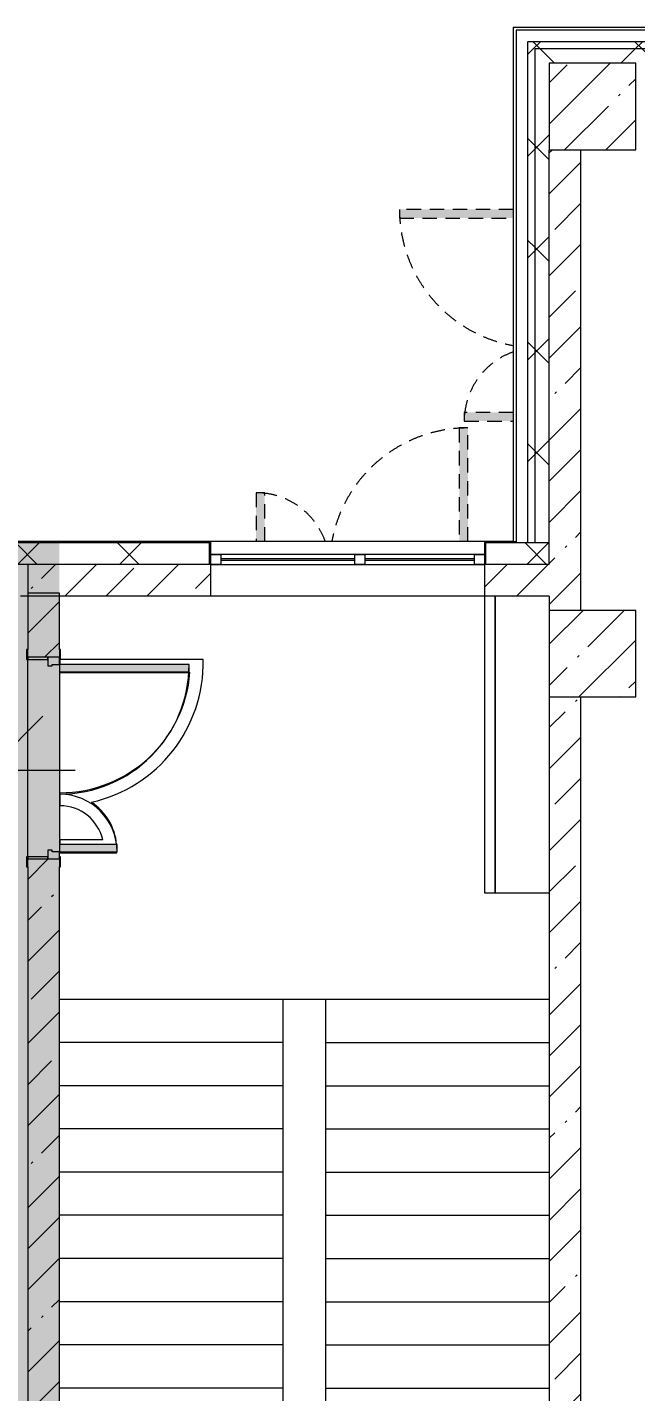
# Model space of a CAD drawing. Header units: millimetres. Extents: x -3238 to 193830, y -8553 to 29000.
# Drawn here: x 97494 to 101717, y 17875 to 27350 of the extents above; entities that cross this region are included whole.
import ezdxf

# ---------------------------------------------------------------- set-up
doc = ezdxf.new("R2010")
doc.units = ezdxf.units.MM
doc.linetypes.add('200_ШТРИХ__ш1_п0_6_', pattern=[160, 100, -60])
for name, color, linetype, lineweight in [('A-ANNO-DIMS', 7, 'Continuous', 9), ('A-ANNO-DIMS-500', 7, 'Continuous', 9), ('A-DETL-MBND-1', 7, '200_ШТРИХ__ш1_п0_6_', 9), ('A-GLAZ-2', 7, 'Continuous', 5), ('A-WALL', 7, 'Continuous', 9), ('A-WALL-3', 7, 'Continuous', 5), ('I-WALL-6', 7, 'Continuous', 5), ('S-COLS-3', 7, 'Continuous', 5), ('S-STRS-2', 7, 'Continuous', 5)]:
    doc.layers.add(name, color=color, linetype=linetype, lineweight=lineweight)
doc.layers.add('A-DETL-GENF-5', color=7, linetype='Continuous', lineweight=9, true_color=0xc0c0c0, transparency=0.4)
for name, color, linetype, lineweight, true_color in [('A-DOOR-2', 7, 'Continuous', 5, 0xaaaaaa), ('A-DOOR-3', 7, 'Continuous', 5, 0xe2e2e2), ('A-DOOR-4', 7, 'Continuous', 5, 0xb7b7b7), ('A-DOOR-FRAM-2', 7, 'Continuous', 5, 0xe2e2e2), ('A-DOOR-FRAM-3', 7, 'Continuous', 5, 0xaaaaaa), ('A-DOOR-FRAM-4', 7, 'Continuous', 5, 0xb7b7b7), ('A-FLOR-2', 7, 'Continuous', 5, 0xb7b7b7), ('A-FLOR-3', 7, 'Continuous', 5, 0xaaaaaa), ('A-WALL-4', 7, 'Continuous', 9, 0x737373), ('A-WALL-5', 7, 'Continuous', 5, 0x737373), ('I-WALL-7', 7, 'Continuous', 5, 0x737373), ('S-STRS-3', 7, 'Continuous', 5, 0x737373)]:
    doc.layers.add(name, color=color, linetype=linetype, lineweight=lineweight, true_color=true_color)
doc.styles.add('ISOCPEUR_4', font='isocpeur.ttf', dxfattribs={"width": 0.9, "height": 1000})
doc.dimstyles.new('ISO-2_0_0_9К_Средний_округл2_2', dxfattribs={"dimscale": 304.8, "dimtxt": 995.981176, "dimasz": 2.46063, "dimexe": 1.968504, "dimexo": 0, "dimgap": 0, "dimtad": 1, "dimdec": 0, "dimrnd": 10, "dimzin": 0, "dimdsep": 46, "dimtxsty": 'ISOCPEUR_4', "dimblk1": 'OBLIQUE', "dimblk2": 'OBLIQUE', "dimsah": 1, "dimcen": 0.09, "dimdle": 1.968504, "dimazin": 0, "dimtfac": 1, "dimtdec": 4, "dimtix": 1, "dimtmove": 0, "dimatfit": 3, "dimfxl": 1, "dimtvp": 1, "dimtolj": 1, "dimtzin": 0, "dimarcsym": 2})
pattern_1 = [(45, (58957.15, 0), (-285.123, 285.123), []), (45, (59242.27, 0), (-285.123, 285.123), [504.031, -100.806, 16.764, -84.042])]
pattern_2 = [(45, (58957.15, 0), (-353.5534, 353.5534), []), (135, (58957.15, 0), (-353.5534, -353.5534), [])]

# ---------------------------------------------------------------- blocks, each defined once
blk = doc.blocks.new('BSC_Колонна _Прямоугольная - 600х600-V144-2_3_1_птичка')
at = {"layer": 'S-COLS-3'}
h = blk.add_hatch(dxfattribs=at)
h.set_pattern_fill('FP_167', color=256, style=0, pattern_type=2)
h.set_pattern_definition([(45, (-42460, -26800), (-285.123, 285.123), []), (45, (-42174.88, -26800), (-285.123, 285.123), [504.031, -100.806, 16.764, -84.042])])
h.paths.add_polyline_path([(-300, -300), (300, -300), (300, 300), (-300, 300), (-300, 145.3)])
for p, q in [((300, 300), (-300, 300)), ((-300, 300), (-300, -300)), ((300, -300), (300, 300)), ((-300, -300), (300, -300))]:
    blk.add_line(p, q, dxfattribs=at)
blk = doc.blocks.new('BSC_Колонна _Прямоугольная - 600х600-V158-2_3_1_птичка')
at = {"layer": 'S-COLS-3'}
h = blk.add_hatch(dxfattribs=at)
h.set_pattern_fill('FP_180', color=256, style=0, pattern_type=2)
h.set_pattern_definition([(45, (-42460, -23000), (-285.123, 285.123), []), (45, (-42174.88, -23000), (-285.123, 285.123), [504.031, -100.806, 16.764, -84.042])])
h.paths.add_polyline_path([(-300, -300), (300, -300), (300, 300), (-300, 300)])
for p, q in [((300, 300), (-300, 300)), ((-300, 300), (-300, -300)), ((300, -300), (300, 300)), ((-300, -300), (300, -300))]:
    blk.add_line(p, q, dxfattribs=at)
blk = doc.blocks.new('120_Окно_СКБ_2Ст - 120_Окно_СКБ_2Ст 1900х2400 глухое-23537524-2_3_1_птичка')
at = {"layer": 'A-GLAZ-2'}
for p, q in [((-950, 5), (-950, 75)), ((-950, 75), (-880, 75)), ((950, 75), (-950, 75)), ((-880, 5), (-950, 5)), ((-950, 5), (950, 5)), ((-880, 75), (-880, 5)), ((-120, 45), (-880, 45)), ((-120, 35), (-880, 35)), ((-120, 5), (-120, 75)), ((-120, 75), (-50, 75)), ((-50, 5), (-120, 5)), ((-50, 75), (-50, 5)), ((880, 45), (-50, 45)), ((880, 35), (-50, 35)), ((880, 5), (880, 75)), ((880, 75), (950, 75)), ((950, 5), (880, 5)), ((950, 75), (950, 5))]:
    blk.add_line(p, q, dxfattribs=at)
blk = doc.blocks.new('110_Дверь_СКБ_2Ст_Наружная - ДН-1_л__ Двухстворчатая 1350 х3200 _ЛК_ в свету с верхним остеклением 2-22448815-2_3_1_птичка')
at = {"layer": 'A-DETL-MBND-1'}
for points in [[(754.5, 79.3), (754.5, 869), (694.5, 869), (694.5, 79.3)], [(-655.5, 79.3), (-655.5, 419), (-715.5, 419), (-715.5, 79.3)]]:
    blk.add_hatch(color=256, dxfattribs=at).paths.add_polyline_path(points)
for p, q in [((754.5, 869), (694.5, 869)), ((694.5, 869), (694.5, 79.3)), ((754.5, 79.3), (754.5, 869)), ((-715.5, 419), (-715.5, 79.3)), ((-655.5, 419), (-715.5, 419)), ((-655.5, 79.3), (-655.5, 419))]:
    blk.add_line(p, q, dxfattribs=at)
for centre, radius, start, end in [((754.5, -91), 960, 90, 169.72024), ((-715.5, -91), 510, 19.63052, 90)]:
    blk.add_arc(centre, radius, start, end, dxfattribs=at)
blk = doc.blocks.new('110_Дверь_СКБ_2Ст - Д-1 Лестничная клетка EIS60-V233-2_3_1_птичка')
at = {"layer": 'A-DOOR-3'}
for points in [[(-587.5, 920.7), (-587.5, 1010), (-637.5, 1010), (-637.5, 110), (-587.5, 110)], [(662.5, 510), (612.5, 510), (612.5, 110), (662.5, 110)], [(712.5, 30), (697.5, 30), (697.5, -110), (712.5, -110)]]:
    blk.add_hatch(color=256, dxfattribs=at).paths.add_polyline_path(points)
h = blk.add_hatch(color=256, dxfattribs=at)
h.paths.add_polyline_path([(712.5, 30), (712.5, 110), (662.5, 110), (662.5, 60), (652.5, 60), (652.5, 30), (667.7, 30)])
h.paths.add_polyline_path([(-627.5, 30), (-627.5, 60), (-637.5, 60), (-637.5, 110), (-687.5, 110), (-687.5, 30)])
at = {"layer": 'A-DOOR-FRAM-2'}
for points in [[(-672.5, 110), (-672.5, 118), (-742.5, 118), (-742.5, 110)], [(767.5, 110), (767.5, 118), (697.5, 118), (697.5, 110)], [(-672.5, 30), (-687.5, 30), (-687.5, -110), (-672.5, -110)], [(-672.5, -110), (-742.5, -110), (-742.5, -118), (-672.5, -118)], [(767.5, -118), (767.5, -110), (697.5, -110), (697.5, -118)]]:
    blk.add_hatch(color=256, dxfattribs=at).paths.add_polyline_path(points)
at = {"layer": 'A-DOOR-2'}
for p, q in [((-637.5, 1010), (-637.5, 110)), ((-587.5, 1010), (-637.5, 1010)), ((-587.5, 110), (-587.5, 1010)), ((662.5, 510), (612.5, 510)), ((612.5, 510), (612.5, 110)), ((662.5, 110), (662.5, 510))]:
    blk.add_line(p, q, dxfattribs=at)
for centre, radius, start, end in [((-637.5, 110), 900, 0, 90), ((662.5, 110), 400, 90, 180)]:
    blk.add_arc(centre, radius, start, end, dxfattribs=at)
at = {"layer": 'A-DOOR-4'}
for p, q in [((-637.5, 110), (-587.5, 110)), ((612.5, 110), (662.5, 110))]:
    blk.add_line(p, q, dxfattribs=at)
at = {"layer": 'A-DOOR-FRAM-3'}
for p, q in [((-672.5, 118), (-742.5, 118)), ((-742.5, 118), (-742.5, 110)), ((-672.5, 110), (-672.5, 118)), ((767.5, 118), (697.5, 118)), ((697.5, 118), (697.5, 110)), ((767.5, 110), (767.5, 118))]:
    blk.add_line(p, q, dxfattribs=at)
at = {"layer": 'A-DOOR-FRAM-4'}
for p, q in [((-742.5, 110), (-672.5, 110)), ((-637.5, 110), (-687.5, 110)), ((-687.5, 110), (-687.5, 30)), ((-637.5, 60), (-637.5, 110)), ((662.5, 110), (662.5, 60)), ((712.5, 110), (662.5, 110)), ((697.5, 110), (767.5, 110)), ((712.5, 30), (712.5, 110)), ((-687.5, 30), (-627.5, 30)), ((-672.5, 30), (-687.5, 30)), ((-687.5, 30), (-687.5, -110)), ((-672.5, -110), (-672.5, 30)), ((-627.5, 60), (-637.5, 60)), ((-627.5, 30), (-627.5, 60)), ((662.5, 60), (652.5, 60)), ((652.5, 60), (652.5, 30)), ((652.5, 30), (712.5, 30)), ((712.5, 30), (697.5, 30)), ((697.5, 30), (697.5, -110)), ((712.5, -110), (712.5, 30)), ((-672.5, -110), (-742.5, -110)), ((-742.5, -110), (-742.5, -118)), ((-742.5, -118), (-672.5, -118)), ((-687.5, -110), (-672.5, -110)), ((-672.5, -118), (-672.5, -110)), ((697.5, -110), (712.5, -110)), ((767.5, -110), (697.5, -110)), ((697.5, -110), (697.5, -118)), ((697.5, -118), (767.5, -118)), ((767.5, -118), (767.5, -110))]:
    blk.add_line(p, q, dxfattribs=at)
blk = doc.blocks.new('110_Дверь_СКБ_2Ст_Наружная - ДН-1_л__ Двухстворчатая 1350 х3200 _ЛК_ в свету с верхним остеклением EI30-23529464-2_3_1_птичка')
at = {"layer": 'A-DETL-MBND-1'}
for points in [[(694.5, 915), (694.5, 125), (754.5, 125), (754.5, 915)], [(-715.5, 125), (-655.5, 125), (-655.5, 465), (-715.5, 465)]]:
    blk.add_hatch(color=256, dxfattribs=at).paths.add_polyline_path(points)
for p, q in [((754.5, 915), (694.5, 915)), ((694.5, 915), (694.5, 125)), ((754.5, 125), (754.5, 915)), ((-715.5, 465), (-715.5, 125)), ((-655.5, 465), (-715.5, 465)), ((-655.5, 125), (-655.5, 465))]:
    blk.add_line(p, q, dxfattribs=at)
for centre, radius, start, end in [((754.5, -45), 960, 90, 169.73704), ((-715.5, -45), 510, 19.59844, 90)]:
    blk.add_arc(centre, radius, start, end, dxfattribs=at)
blk = doc.blocks.new('Зашивка приборов отопления28 - Зашивка приборов отопления-33322877-2_3_1_птичка')
at = {"layer": 'A-WALL-3'}
for p, q in [((75401, 485.9), (73341, 485.9)), ((73341, 485.9), (73341, 410.9)), ((73341, 410.9), (73341, 35.9)), ((73341, 410.9), (75401, 410.9)), ((75401, 410.9), (73341.4, 410.9)), ((73341.4, 410.9), (73341.4, 35.9))]:
    blk.add_line(p, q, dxfattribs=at)
blk = doc.blocks.new('DIMBLOCK61-2_3_1_птичка')
at = {"layer": 'A-ANNO-DIMS-500'}
for p, q in [((97227.2, 22721.3), (97227.2, 21591)), ((97227.2, 22191), (97227.2, 22721.3)), ((92567.2, 22600), (92567.2, 21591)), ((92567.2, 22191), (92567.2, 22600)), ((91967.2, 22191), (97827.2, 22191))]:
    blk.add_line(p, q, dxfattribs=at)
at = {"layer": 'A-ANNO-DIMS-500', "lineweight": 20}
for p, q in [((92567.2, 22191), (92942.2, 22566)), ((97227.2, 22191), (97602.2, 22566)), ((92567.2, 22191), (92192.2, 21816)), ((97227.2, 22191), (96852.2, 21816))]:
    blk.add_line(p, q, dxfattribs=at)
at = {"layer": 'A-ANNO-DIMS-500', "color": 0, "insert": (93585.1, 23497.4), "char_height": 1000, "width": 3148.833, "attachment_point": 1, "line_spacing_factor": 1.149209, "style": 'ISOCPEUR_4'}
blk.add_mtext('4660', dxfattribs=at)
blk = doc.blocks.new('_Oblique')
at = {"color": 0, "linetype": 'ByBlock', "lineweight": -2}
blk.add_line((-0.5, -0.5), (0.5, 0.5), dxfattribs=at)

msp = doc.modelspace()

# ---------------------------------------------------------------- hatches: boundary and pattern name
at = {"layer": 'A-DETL-GENF-5'}
msp.add_hatch(color=256, dxfattribs=at).paths.add_polyline_path([(94364, -280), (97717.2, -280), (97717.2, 23777.7), (92817.2, 23777.7), (92817.2, 27350), (62809.2, 27350), (62809.2, 15358), (58689.2, 15358), (58689.2, -280), (92282, -280)])
at = {"layer": 'A-WALL-3'}
h = msp.add_hatch(dxfattribs=at)
h.set_pattern_fill('FP_151', color=256, style=0, pattern_type=2)
h.set_pattern_definition(pattern_2)
h.paths.add_polyline_path([(152117.2, 27200), (152117.2, 27250), (139307.2, 27250), (139307.2, 27200), (152017.2, 27200)])
h.paths.add_polyline_path([(136807.2, 27200), (136807.2, 27250), (135297.2, 27250), (135297.2, 27200), (136003.2, 27200)])
h.paths.add_polyline_path([(125117.2, 27200), (126917.2, 27200), (126917.2, 27250), (125117.2, 27250)])
h.paths.add_polyline_path([(127817.2, 27200), (133197.2, 27200), (133197.2, 27250), (127817.2, 27250)])
h.paths.add_polyline_path([(124217.2, 27200), (124217.2, 27250), (123137.2, 27250), (123137.2, 27200), (123912.4, 27200)])
h.paths.add_polyline_path([(112817.3, 27200), (113967, 27200), (113967, 27250), (112817.3, 27250)])
h.paths.add_polyline_path([(109717.3, 27200), (109717.3, 27250), (108617.4, 27250), (108617.4, 27200), (108937.7, 27200)])
h.paths.add_polyline_path([(114867, 27200), (116117.2, 27200), (116117.2, 27250), (114867, 27250)])
h.paths.add_polyline_path([(107717.4, 27200), (107717.4, 27250), (106464.2, 27250), (106464.2, 27200), (106855.7, 27200)])
h.paths.add_polyline_path([(119997.2, 27200), (119997.2, 27250), (118817.2, 27250), (118817.2, 27200), (119712.4, 27200)])
h.paths.add_polyline_path([(103364.2, 27200), (103364.2, 27250), (100967.2, 27250), (100967.2, 27200), (102691.8, 27200)])
h = msp.add_hatch(dxfattribs=at)
h.set_pattern_fill('FP_151', color=256, style=0, pattern_type=2)
h.set_pattern_definition(pattern_2)
h.paths.add_polyline_path([(101017.2, 23770), (101017.2, 27200), (100967.2, 27200), (100967.2, 23770)])
h = msp.add_hatch(dxfattribs=at)
h.set_pattern_fill('FP_151', color=256, style=0, pattern_type=2)
h.set_pattern_definition(pattern_2)
h.paths.add_polyline_path([(152017.2, 27100), (152017.2, 27200), (139307.2, 27200), (139307.2, 27100), (148495, 27100)])
h.paths.add_polyline_path([(136003.2, 27100), (136807.2, 27100), (136807.2, 27200), (135297.2, 27200), (135297.2, 27100), (135707.2, 27100)])
h.paths.add_polyline_path([(125593.4, 27100), (126917.2, 27100), (126917.2, 27200), (125117.2, 27200), (125117.2, 27100)])
h.paths.add_polyline_path([(129267.2, 27100), (133197.2, 27100), (133197.2, 27200), (127817.2, 27200), (127817.2, 27100)])
h.paths.add_polyline_path([(119347.5, 27100), (119997.2, 27100), (119997.2, 27200), (118817.2, 27200), (118817.2, 27100)])
h.paths.add_polyline_path([(123511.5, 27100), (124217.2, 27100), (124217.2, 27200), (123137.2, 27200), (123137.2, 27100)])
h.paths.add_polyline_path([(113101.6, 27100), (113967, 27100), (113967, 27200), (112817.3, 27200), (112817.3, 27100)])
h.paths.add_polyline_path([(114867, 27100), (116117.2, 27100), (116117.2, 27200), (114867, 27200)])
h.paths.add_polyline_path([(109322, 27100), (109717.3, 27100), (109717.3, 27200), (108617.4, 27200), (108617.4, 27100), (108937.7, 27100)])
h.paths.add_polyline_path([(103364.2, 27100), (103364.2, 27200), (101017.2, 27200), (101017.2, 27100), (102691.8, 27100)])
h.paths.add_polyline_path([(106464.2, 27100), (107717.4, 27100), (107717.4, 27200), (106464.2, 27200)])
h = msp.add_hatch(dxfattribs=at)
h.set_pattern_fill('FP_151', color=256, style=0, pattern_type=2)
h.set_pattern_definition(pattern_2)
h.paths.add_polyline_path([(101117.2, 23770), (101117.2, 27100), (101017.2, 27100), (101017.2, 23770)])
h = msp.add_hatch(dxfattribs=at)
h.set_pattern_fill('FP_151', color=256, style=0, pattern_type=2)
h.set_pattern_definition(pattern_2)
h.paths.add_polyline_path([(97486.9, 23620), (97717.2, 23620), (97717.2, 23770), (96617.2, 23770), (96617.2, 23620), (96966.4, 23620)])
h.paths.add_polyline_path([(92849.3, 23620), (93517.2, 23620), (93517.2, 23770), (92797.2, 23770), (92802.5, 23620), (92817.2, 23620)])
h = msp.add_hatch(dxfattribs=at)
h.set_pattern_fill('FP_151', color=256, style=0, pattern_type=2)
h.set_pattern_definition(pattern_2)
h.paths.add_polyline_path([(101117.2, 23620), (101117.2, 23770), (100675.2, 23770), (100675.2, 23620)])
h.paths.add_polyline_path([(98462.4, 23620), (98759.2, 23620), (98759.2, 23770), (97717.2, 23770), (97717.2, 23620)])
at = {"layer": 'I-WALL-6'}
h = msp.add_hatch(dxfattribs=at)
h.set_pattern_fill('FP_159', color=256, style=0, pattern_type=2)
h.set_pattern_definition(pattern_1)
h.paths.add_polyline_path([(101337.2, 23300), (101337.2, 26500), (101117.2, 26500), (101117.2, 23300)])
h = msp.add_hatch(dxfattribs=at)
h.set_pattern_fill('FP_159', color=256, style=0, pattern_type=2)
h.set_pattern_definition(pattern_1)
h.paths.add_polyline_path([(97497.2, 23400), (97717.2, 23400), (97717.2, 23620), (97497.2, 23620)])
h = msp.add_hatch(dxfattribs=at)
h.set_pattern_fill('FP_159', color=256, style=0, pattern_type=2)
h.set_pattern_definition(pattern_1)
h.paths.add_polyline_path([(100667.2, 23400), (101117.2, 23400), (101117.2, 23620), (100667.2, 23620)])
h.paths.add_polyline_path([(98527.9, 23400), (98767.2, 23400), (98762.2, 23620), (97717.2, 23620), (97717.2, 23400)])
h = msp.add_hatch(dxfattribs=at)
h.set_pattern_fill('FP_159', color=256, style=0, pattern_type=2)
h.set_pattern_definition(pattern_1)
h.paths.add_polyline_path([(97717.2, 10450), (97717.2, 12125), (97497.2, 12125), (97497.2, 10450)])
h.paths.add_polyline_path([(97717.2, 13525), (97717.2, 21575), (97497.2, 21575), (97497.2, 13525), (97667.2, 13525)])
h.paths.add_polyline_path([(97717.2, 22975), (97717.2, 23420.3), (97497.2, 23420.3), (97497.2, 22975), (97667.2, 22975)])
h = msp.add_hatch(dxfattribs=at)
h.set_pattern_fill('FP_159', color=256, style=0, pattern_type=2)
h.set_pattern_definition(pattern_1)
h.paths.add_polyline_path([(101117.2, 17300), (101337.2, 17300), (101337.2, 22700), (101117.2, 22700), (101117.2, 17477.7)])

# ---------------------------------------------------------------- linework, layer by layer
at = {"layer": 'A-DETL-MBND-1'}
msp.add_line((97497.2, 23619.7), (97447.2, 23619.7), dxfattribs=at)
at = {"layer": 'A-FLOR-2'}
msp.add_line((97497.2, 23400), (97447.2, 23400), dxfattribs=at)
at = {"layer": 'A-FLOR-3'}
for p, q in [((98715.3, 22959.2), (97720.5, 22959.2)), ((97720.5, 22959.2), (97720.5, 22925)), ((97720.5, 22869.2), (98622.8, 22869.2)), ((97720.5, 22034.2), (97720.5, 21944.2)), ((98017.7, 21708.1), (97720.5, 21708.1)), ((97720.5, 21708.1), (97720.5, 21675)), ((97720.5, 21619.8), (97720.5, 21618.1)), ((97720.5, 21618.1), (98115, 21618.1))]:
    msp.add_line(p, q, dxfattribs=at)
for centre, radius, start, end in [((97720.5, 22939.2), 995, 282.67054, 1.1511), ((97720.5, 22939.2), 905, 270, 355.56313), ((97720.5, 21639.2), 305, 13.0427, 90), ((97720.5, 21639.2), 395, 5.20117, 56.45952), ((97720.5, 21639.2), 395, 356.92799, 357.17798)]:
    msp.add_arc(centre, radius, start, end, dxfattribs=at)
at = {"layer": 'A-WALL'}
for p, q in [((100887.2, 27330), (100887.2, 23770)), ((103364.2, 27330), (100887.2, 27330)), ((100967.2, 27250), (100967.2, 23770)), ((103364.2, 27250), (100967.2, 27250)), ((101017.2, 27200), (101017.2, 23770)), ((103364.2, 27200), (101017.2, 27200)), ((98759.2, 23620), (98759.2, 23770)), ((98762.2, 23620), (98762.2, 23773)), ((100672.2, 23773), (100672.2, 23620)), ((100887.2, 23773), (100672.2, 23773)), ((100675.2, 23770), (100675.2, 23620)), ((101117.2, 23770), (100675.2, 23770)), ((100867.2, 23778), (100887.2, 23778)), ((98767.2, 23620), (97497.2, 23620)), ((101117.2, 23620), (100667.2, 23620))]:
    msp.add_line(p, q, dxfattribs=at)
at = {"layer": 'A-WALL-3'}
for p, q in [((100867.2, 27350), (100867.2, 23778)), ((100867.2, 27350), (113967, 27350)), ((101117.2, 23620), (101117.2, 26500)), ((100867.2, 23778), (92817.2, 23778)), ((98767.2, 23620), (98767.2, 23778)), ((100667.2, 23778), (100667.2, 23620))]:
    msp.add_line(p, q, dxfattribs=at)
at = {"layer": 'A-WALL-4'}
for p, q in [((98762.2, 23773), (96617.2, 23773)), ((98759.2, 23770), (96617.2, 23770))]:
    msp.add_line(p, q, dxfattribs=at)
at = {"layer": 'A-WALL-5'}
msp.add_line((97497.2, 23620), (92797.2, 23620), dxfattribs=at)
at = {"layer": 'I-WALL-6'}
for p, q in [((101337.2, 23300), (101337.2, 26500)), ((98767.2, 23400), (98767.2, 23620)), ((100667.2, 23620), (100667.2, 23400)), ((101117.2, 23400), (97497.2, 23400)), ((101117.2, 23400), (101117.2, 23300)), ((101117.2, 22700), (101117.2, 17300)), ((101337.2, 17300), (101337.2, 22700))]:
    msp.add_line(p, q, dxfattribs=at)
at = {"layer": 'I-WALL-7'}
for p, q in [((97497.2, 23620), (97497.2, 23030)), ((97717.2, 23420.3), (97497.2, 23420.3)), ((97717.2, 23030), (97717.2, 23420.3)), ((97497.2, 21590), (97497.2, 22960)), ((97717.2, 22875), (97717.2, 21675)), ((97497.2, 21520), (97497.2, 13580)), ((97717.2, 15200), (97717.2, 21520))]:
    msp.add_line(p, q, dxfattribs=at)
at = {"layer": 'S-STRS-2'}
for p, q in [((97717.2, 20600), (99567.2, 20600)), ((99267.2, 20600), (99267.2, 20300)), ((99567.2, 20600), (101117.2, 20600)), ((99567.2, 20300), (99567.2, 20600)), ((99567.2, 20600), (101117.2, 20600)), ((99267.2, 20300), (97717.2, 20300)), ((99267.2, 20300), (97717.2, 20300)), ((99267.2, 20300), (99267.2, 20000)), ((99567.2, 20000), (99567.2, 20300)), ((99567.2, 20300), (101117.2, 20300)), ((99567.2, 20300), (101117.2, 20300)), ((99267.2, 20000), (97717.2, 20000)), ((99267.2, 20000), (97717.2, 20000)), ((99267.2, 20000), (99267.2, 19700)), ((99567.2, 19700), (99567.2, 20000)), ((99567.2, 20000), (101117.2, 20000)), ((99567.2, 20000), (101117.2, 20000)), ((99267.2, 19700), (97717.2, 19700)), ((99267.2, 19700), (97717.2, 19700)), ((99267.2, 19700), (99267.2, 19400)), ((99567.2, 19400), (99567.2, 19700)), ((99567.2, 19700), (101117.2, 19700)), ((99567.2, 19700), (101117.2, 19700)), ((99267.2, 19400), (97717.2, 19400)), ((99267.2, 19400), (97717.2, 19400)), ((99267.2, 19400), (99267.2, 19100)), ((99567.2, 19100), (99567.2, 19400)), ((99567.2, 19400), (101117.2, 19400)), ((99567.2, 19400), (101117.2, 19400)), ((99267.2, 19100), (97717.2, 19100)), ((99267.2, 19100), (97717.2, 19100)), ((99267.2, 19100), (99267.2, 18800)), ((99567.2, 18800), (99567.2, 19100)), ((99567.2, 19100), (101117.2, 19100)), ((99567.2, 19100), (101117.2, 19100)), ((99267.2, 18800), (97717.2, 18800)), ((99267.2, 18800), (97717.2, 18800)), ((99267.2, 18800), (99267.2, 18500)), ((99567.2, 18500), (99567.2, 18800)), ((99567.2, 18800), (101117.2, 18800)), ((99567.2, 18800), (101117.2, 18800)), ((99267.2, 18500), (97717.2, 18500)), ((99267.2, 18500), (97717.2, 18500)), ((99267.2, 18500), (99267.2, 18200)), ((99567.2, 18200), (99567.2, 18500)), ((99567.2, 18500), (101117.2, 18500)), ((99567.2, 18500), (101117.2, 18500)), ((99267.2, 18200), (97717.2, 18200)), ((99267.2, 18200), (97717.2, 18200)), ((99267.2, 18200), (99267.2, 17900)), ((99567.2, 17900), (99567.2, 18200)), ((99567.2, 18200), (101117.2, 18200)), ((99567.2, 18200), (101117.2, 18200)), ((99267.2, 17900), (97717.2, 17900)), ((99267.2, 17900), (97717.2, 17900)), ((99267.2, 17900), (99267.2, 17600)), ((99567.2, 17600), (99567.2, 17900)), ((99567.2, 17900), (101117.2, 17900)), ((99567.2, 17900), (101117.2, 17900))]:
    msp.add_line(p, q, dxfattribs=at)
at = {"layer": 'S-STRS-3'}
msp.add_line((97717.2, 22875), (97717.2, 21675), dxfattribs=at)

# ---------------------------------------------------------------- block references
at = {"layer": 'A-DETL-MBND-1', "rotation": 89.9999999999999}
msp.add_blockref('110_Дверь_СКБ_2Ст_Наружная - ДН-1_л__ Двухстворчатая 1350 х3200 _ЛК_ в свету с верхним остеклением EI30-23529464-2_3_1_птичка', (100992.2, 25330.5), dxfattribs=at)
at = {"layer": 'A-DETL-MBND-1'}
msp.add_blockref('110_Дверь_СКБ_2Ст_Наружная - ДН-1_л__ Двухстворчатая 1350 х3200 _ЛК_ в свету с верхним остеклением 2-22448815-2_3_1_птичка', (99797.7, 23698.7), dxfattribs=at)
at = {"layer": 'A-DOOR-4', "rotation": 269.9999999999999}
msp.add_blockref('110_Дверь_СКБ_2Ст - Д-1 Лестничная клетка EIS60-V233-2_3_1_птичка', (97607.2, 22287.5), dxfattribs=at)
at = {"layer": 'A-GLAZ-2', "rotation": 180}
msp.add_blockref('120_Окно_СКБ_2Ст - 120_Окно_СКБ_2Ст 1900х2400 глухое-23537524-2_3_1_птичка', (99717.2, 23695), dxfattribs=at)
at = {"layer": 'A-WALL-3', "rotation": 89.9999999999998}
msp.add_blockref('Зашивка приборов отопления28 - Зашивка приборов отопления-33322877-2_3_1_птичка', (101153.1, -52001), dxfattribs=at)
at = {"layer": 'S-COLS-3'}
for name, p in [('BSC_Колонна _Прямоугольная - 600х600-V144-2_3_1_птичка', (101417.2, 26800)), ('BSC_Колонна _Прямоугольная - 600х600-V158-2_3_1_птичка', (101417.2, 23000))]:
    msp.add_blockref(name, p, dxfattribs=at)

# ---------------------------------------------------------------- dimensions: what is measured, and where the dimension line sits
at = {"layer": 'A-ANNO-DIMS'}
dim = msp.add_linear_dim(base=(97227.2, 22191), p1=(92567.2, 22600), p2=(97227.2, 22721.3), dimstyle='ISO-2_0_0_9К_Средний_округл2_2', override={"dimpost": '<>', "dimfxl": 4661.578965}, dxfattribs=at)
dim.commit()
dim.dimension.update_dxf_attribs({"geometry": 'DIMBLOCK61-2_3_1_птичка', "text_midpoint": (94897.2, 22691)})

doc.saveas('drawing.dxf')
